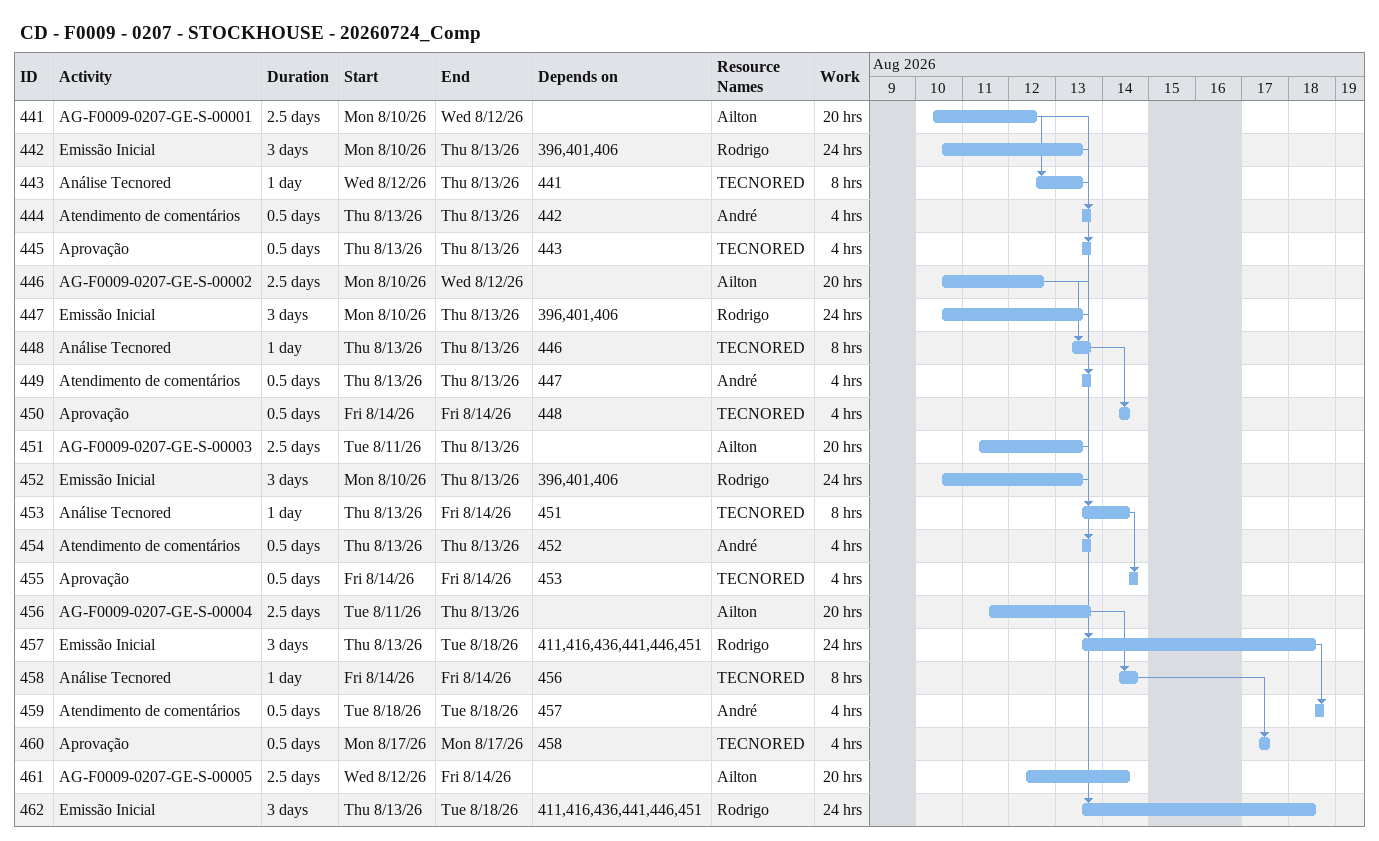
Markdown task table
CD - F0009 - 0207 - STOCKHOUSE - 20260724_Comp

| ID | Task | Duration | Start | Finish | Predecessors | Resources | Work (h) |
|---|---|---|---|---|---|---|---|
| 441 | AG-F0009-0207-GE-S-00001 | 2.5d | 2026-08-10 | 2026-08-12 |  | Ailton | 20 |
| 442 | Emissão Inicial | 3d | 2026-08-10 | 2026-08-13 | 396, 401, 406 | Rodrigo | 24 |
| 443 | Análise Tecnored | 1d | 2026-08-12 | 2026-08-13 | 441 | TECNORED | 8 |
| 444 | Atendimento de comentários | 0.5d | 2026-08-13 | 2026-08-13 | 442 | André | 4 |
| 445 | Aprovação | 0.5d | 2026-08-13 | 2026-08-13 | 443 | TECNORED | 4 |
| 446 | AG-F0009-0207-GE-S-00002 | 2.5d | 2026-08-10 | 2026-08-12 |  | Ailton | 20 |
| 447 | Emissão Inicial | 3d | 2026-08-10 | 2026-08-13 | 396, 401, 406 | Rodrigo | 24 |
| 448 | Análise Tecnored | 1d | 2026-08-13 | 2026-08-13 | 446 | TECNORED | 8 |
| 449 | Atendimento de comentários | 0.5d | 2026-08-13 | 2026-08-13 | 447 | André | 4 |
| 450 | Aprovação | 0.5d | 2026-08-14 | 2026-08-14 | 448 | TECNORED | 4 |
| 451 | AG-F0009-0207-GE-S-00003 | 2.5d | 2026-08-11 | 2026-08-13 |  | Ailton | 20 |
| 452 | Emissão Inicial | 3d | 2026-08-10 | 2026-08-13 | 396, 401, 406 | Rodrigo | 24 |
| 453 | Análise Tecnored | 1d | 2026-08-13 | 2026-08-14 | 451 | TECNORED | 8 |
| 454 | Atendimento de comentários | 0.5d | 2026-08-13 | 2026-08-13 | 452 | André | 4 |
| 455 | Aprovação | 0.5d | 2026-08-14 | 2026-08-14 | 453 | TECNORED | 4 |
| 456 | AG-F0009-0207-GE-S-00004 | 2.5d | 2026-08-11 | 2026-08-13 |  | Ailton | 20 |
| 457 | Emissão Inicial | 3d | 2026-08-13 | 2026-08-18 | 411, 416, 436, 441, 446, 451 | Rodrigo | 24 |
| 458 | Análise Tecnored | 1d | 2026-08-14 | 2026-08-14 | 456 | TECNORED | 8 |
| 459 | Atendimento de comentários | 0.5d | 2026-08-18 | 2026-08-18 | 457 | André | 4 |
| 460 | Aprovação | 0.5d | 2026-08-17 | 2026-08-17 | 458 | TECNORED | 4 |
| 461 | AG-F0009-0207-GE-S-00005 | 2.5d | 2026-08-12 | 2026-08-14 |  | Ailton | 20 |
| 462 | Emissão Inicial | 3d | 2026-08-13 | 2026-08-18 | 411, 416, 436, 441, 446, 451 | Rodrigo | 24 |
